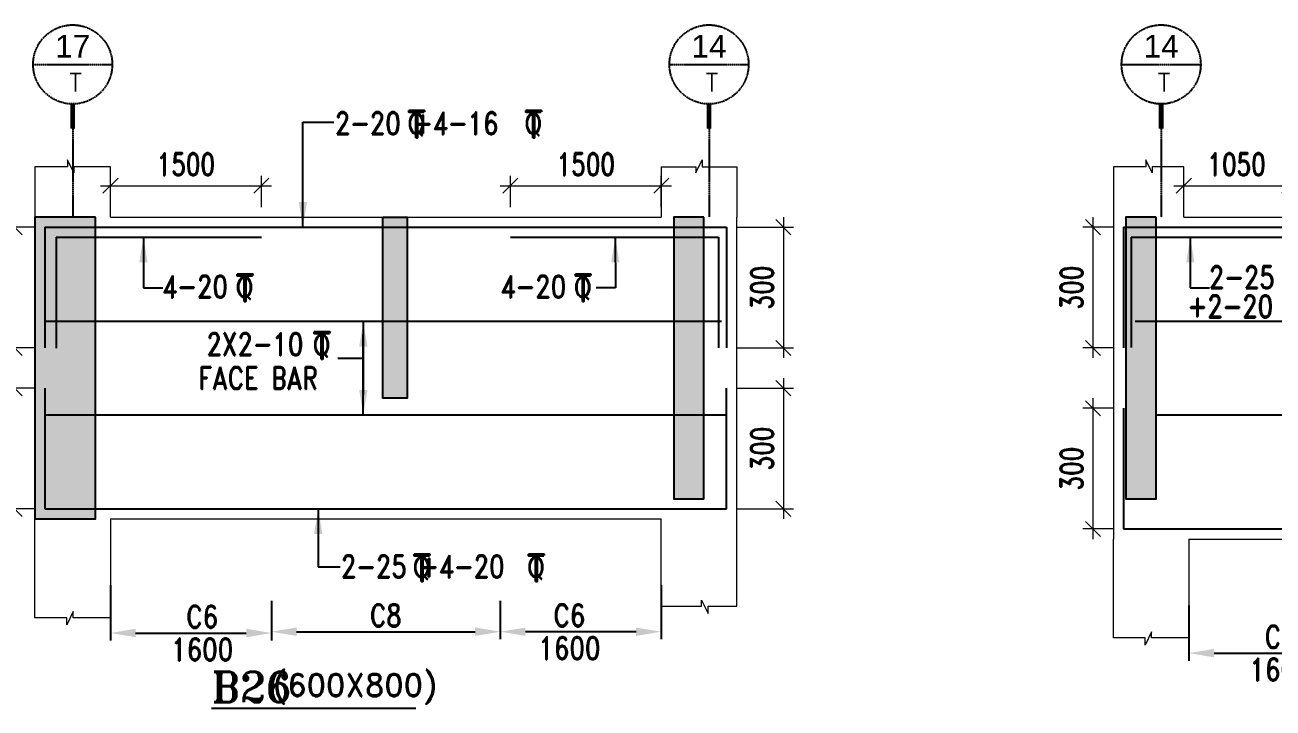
# Model space of a CAD drawing. Header units: millimetres. Extents: x 2061841 to 105821645, y -77612 to 48520811.
# Drawn here: x 2573880 to 2586286, y 21515 to 28305 of the extents above; entities that cross this region are included whole.
import ezdxf
from ezdxf.enums import TextEntityAlignment as Align

# ---------------------------------------------------------------- set-up
doc = ezdxf.new("R2010")
doc.units = ezdxf.units.MM
doc.header["$LTSCALE"] = 10
doc.header["$MEASUREMENT"] = 0
doc.linetypes.add('BASEMENT COLUMN SETTING OUT-PART 2_R4$0$CENTER', pattern=[2, 1.25, -0.25, 0.25, -0.25])
doc.linetypes.add('CENTER', pattern=[2, 1.25, -0.25, 0.25, -0.25])
for name, color, linetype in [('A-Grid-Tower', 8, 'CENTER'), ('BASEMENT COLUMN SETTING OUT-PART 2_R4$0$A-GRID-MAIN', 2, 'BASEMENT COLUMN SETTING OUT-PART 2_R4$0$CENTER'), ('BEAM', 4, 'Continuous'), ('BEAM HATCH', 252, 'Continuous'), ('LEADER', 3, 'Continuous'), ('REIN', 1, 'Continuous'), ('SHEET', 7, 'Continuous'), ('VIN_BEAM', 4, 'Continuous')]:
    doc.layers.add(name, color=color, linetype=linetype)
doc.layers.add('TEXT', color=2, linetype='Continuous', lineweight=25)
doc.layers.add('VIN_SLAB DIMENSION', color=3, linetype='Continuous', lineweight=13)
doc.styles.add('200', font='romand.shx', dxfattribs={"width": 0.8, "height": 225})
doc.styles.add('BASEMENT COLUMN SETTING OUT-PART 2_R4$0$MAS-TXTL', font='arial.ttf', dxfattribs={"height": 200})
doc.styles.add('BASEMENT COLUMN SETTING OUT-PART 2_R4$0$MAS-TXTS', font='romans.shx', dxfattribs={"width": 0.8, "height": 180})
doc.styles.add('PK', font='romand.shx', dxfattribs={"width": 0.7, "height": 225})
doc.styles.add('PRP 100', font='romand.shx', dxfattribs={"width": 0.75})
doc.styles.add('RD', font='romand.shx', dxfattribs={"width": 0.9, "height": 225})
doc.styles.add('ROMAND', font='romand', dxfattribs={"height": 200})
doc.styles.add('RT', font='romant.shx', dxfattribs={"height": 250})
doc.dimstyles.new('dim', dxfattribs={"dimtxt": 225, "dimasz": 150, "dimexe": 100, "dimexo": 100, "dimgap": 100, "dimtad": 1, "dimdec": 0, "dimlfac": -1, "dimrnd": 5, "dimdsep": 46, "dimtxsty": 'PRP 100', "dimblk": 'OBLIQUE', "dimcen": 1.5, "dimdle": 100, "dimclrd": 3, "dimclre": 3, "dimclrt": 2, "dimadec": 0, "dimazin": 0, "dimtfac": 1, "dimtdec": 0, "dimtix": 1, "dimtmove": 0, "dimatfit": 3, "dimldrblk": 'OBLIQUE', "dimfxl": 200, "dimlwd": -1, "dimlwe": -1, "dimarcsym": 0})
doc.dimstyles.new('GR', dxfattribs={"dimtxt": 225, "dimasz": 100, "dimexe": 50, "dimexo": 50, "dimgap": 40, "dimtad": 1, "dimdec": 0, "dimzin": 0, "dimdsep": 46, "dimtxsty": 'RD', "dimblk1": 'OBLIQUE', "dimblk2": 'OBLIQUE', "dimsah": 1, "dimcen": 0, "dimdle": 100, "dimclrd": 3, "dimclre": 3, "dimclrt": 2, "dimadec": 0, "dimazin": 0, "dimtfac": 1, "dimtdec": 0, "dimtix": 1, "dimtmove": 0, "dimatfit": 3, "dimfxl": 1, "dimtolj": 1, "dimtzin": 0, "dimarcsym": 0})
doc.dimstyles.new('GR2', dxfattribs={"dimtxt": 225, "dimasz": 100, "dimexe": 75, "dimexo": 75, "dimgap": 50, "dimtad": 1, "dimdec": 0, "dimdsep": 46, "dimtxsty": '200', "dimblk1": 'OBLIQUE', "dimblk2": 'OBLIQUE', "dimsah": 1, "dimcen": 50, "dimdle": 75, "dimclrd": 3, "dimclre": 3, "dimclrt": 2, "dimadec": 0, "dimazin": 0, "dimtfac": 1, "dimtdec": 0, "dimtix": 1, "dimtmove": 0, "dimatfit": 3, "dimldrblk": 'OBLIQUE', "dimfxl": 1, "dimtolj": 1, "dimtzin": 0, "dimarcsym": 0})

# ---------------------------------------------------------------- blocks, each defined once
blk = doc.blocks.new('_Oblique')
at = {"color": 0, "linetype": 'ByBlock', "lineweight": -2}
blk.add_line((-0.5, -0.5), (0.5, 0.5), dxfattribs=at)
blk = doc.blocks.new('*D2496')
at = {"layer": 'Defpoints', "color": 0, "transparency": 16777216}
for p in [(2586449, 26707), (2585399, 26395, 0), (2586449, 26395, 0)]:
    blk.add_point(p, dxfattribs=at)
at = {"layer": 'VIN_SLAB DIMENSION', "color": 3, "transparency": 16777216}
for p, q in [((2585399, 26495), (2585399, 26807)), ((2586449, 26495), (2586449, 26807)), ((2585299, 26707), (2586549, 26707))]:
    blk.add_line(p, q, dxfattribs=at)
at = {"layer": 'VIN_SLAB DIMENSION', "color": 3, "transparency": 16777216, "xscale": 150, "yscale": 150, "zscale": 150, "rotation": 180}
blk.add_blockref('_Oblique', (2585399, 26707), dxfattribs=at)
at = {"layer": 'VIN_SLAB DIMENSION', "color": 3, "transparency": 16777216, "xscale": 150, "yscale": 150, "zscale": 150}
blk.add_blockref('_Oblique', (2586449, 26707), dxfattribs=at)
at = {"layer": 'VIN_SLAB DIMENSION', "color": 2, "transparency": 16777216, "insert": (2585924, 26920), "char_height": 225, "attachment_point": 5, "style": 'PRP 100'}
blk.add_mtext('1050', dxfattribs=at)
blk = doc.blocks.new('OBLIQUE')
blk = doc.blocks.new('*D2456')
at = {"layer": 'Defpoints', "color": 0, "transparency": 16777216}
for p in [(2576230, 26707), (2574730, 26395, 0), (2576230, 26395, 0)]:
    blk.add_point(p, dxfattribs=at)
at = {"layer": 'VIN_SLAB DIMENSION', "color": 3, "transparency": 16777216}
for p, q in [((2574730, 26495), (2574730, 26807)), ((2576230, 26495), (2576230, 26807)), ((2574630, 26707), (2576330, 26707))]:
    blk.add_line(p, q, dxfattribs=at)
at = {"layer": 'VIN_SLAB DIMENSION', "color": 3, "transparency": 16777216, "xscale": 150, "yscale": 150, "zscale": 150, "rotation": 180}
blk.add_blockref('_Oblique', (2574730, 26707), dxfattribs=at)
at = {"layer": 'VIN_SLAB DIMENSION', "color": 3, "transparency": 16777216, "xscale": 150, "yscale": 150, "zscale": 150}
blk.add_blockref('_Oblique', (2576230, 26707), dxfattribs=at)
at = {"layer": 'VIN_SLAB DIMENSION', "color": 2, "transparency": 16777216, "insert": (2575480, 26920), "char_height": 225, "attachment_point": 5, "style": 'PRP 100'}
blk.add_mtext('1500', dxfattribs=at)
blk = doc.blocks.new('A$C33BE299A')
at = {"layer": 'SHEET', "color": 4, "style": 'ROMAND'}
for s, height, p in [('T', 170, (-16.2, 0)), ('Q', 125, (-14.4, 26.9))]:
    blk.add_text(s, height=height, dxfattribs=at).set_placement(p)
blk = doc.blocks.new('*D2451')
at = {"layer": 'Defpoints', "color": 0, "transparency": 16777216}
for p in [(2580205, 26707), (2578705, 26395, 0), (2580205, 26395, 0)]:
    blk.add_point(p, dxfattribs=at)
at = {"layer": 'VIN_SLAB DIMENSION', "color": 3, "transparency": 16777216}
for p, q in [((2578705, 26495), (2578705, 26807)), ((2580205, 26495), (2580205, 26807)), ((2578605, 26707), (2580305, 26707))]:
    blk.add_line(p, q, dxfattribs=at)
at = {"layer": 'VIN_SLAB DIMENSION', "color": 3, "transparency": 16777216, "xscale": 150, "yscale": 150, "zscale": 150, "rotation": 180}
blk.add_blockref('_Oblique', (2578705, 26707), dxfattribs=at)
at = {"layer": 'VIN_SLAB DIMENSION', "color": 3, "transparency": 16777216, "xscale": 150, "yscale": 150, "zscale": 150}
blk.add_blockref('_Oblique', (2580205, 26707), dxfattribs=at)
at = {"layer": 'VIN_SLAB DIMENSION', "color": 2, "transparency": 16777216, "insert": (2579455, 26920), "char_height": 225, "attachment_point": 5, "style": 'PRP 100'}
blk.add_mtext('1500', dxfattribs=at)
blk = doc.blocks.new('*D2291')
at = {"layer": 'BEAM', "color": 3, "lineweight": -2, "transparency": 16777216}
for p, q in [((2574730, 22735), (2574730, 22186)), ((2576330, 22580), (2576330, 22186)), ((2574980, 22261), (2576080, 22261))]:
    blk.add_line(p, q, dxfattribs=at)
at = {"layer": 'BEAM', "color": 3, "transparency": 16777216}
for points in [[(2574980, 22303), (2574980, 22219), (2574730, 22261)], [(2576080, 22303), (2576080, 22219), (2576330, 22261)]]:
    blk.add_solid(points, dxfattribs=at)
at = {"layer": 'Defpoints', "color": 0, "transparency": 16777216}
for p in [(2574730, 22810, 0), (2576330, 22655, 0), (2576330, 22261)]:
    blk.add_point(p, dxfattribs=at)
at = {"layer": 'BEAM', "color": 2, "transparency": 16777216, "char_height": 225, "attachment_point": 5, "style": '200'}
for s, insert in [('\\A1;C6', (2575642, 22423)), ('\\A1;1600', (2575642, 22098))]:
    blk.add_mtext(s, dxfattribs=dict(at, insert=insert))
blk = doc.blocks.new('*D2292')
at = {"layer": 'BEAM', "color": 3, "lineweight": -2, "transparency": 16777216}
for p, q in [((2580205, 22735), (2580205, 22199)), ((2578605, 22580), (2578605, 22199)), ((2579955, 22274), (2578855, 22274))]:
    blk.add_line(p, q, dxfattribs=at)
at = {"layer": 'BEAM', "color": 3, "transparency": 16777216}
for points in [[(2578855, 22315), (2578855, 22232), (2578605, 22274)], [(2579955, 22315), (2579955, 22232), (2580205, 22274)]]:
    blk.add_solid(points, dxfattribs=at)
at = {"layer": 'Defpoints', "color": 0, "transparency": 16777216}
for p in [(2580205, 22810, 0), (2578605, 22655, 0), (2578605, 22274)]:
    blk.add_point(p, dxfattribs=at)
at = {"layer": 'BEAM', "color": 2, "transparency": 16777216, "char_height": 225, "attachment_point": 5, "style": '200'}
for s, insert in [('\\A1;C6', (2579292, 22436)), ('\\A1;1600', (2579292, 22111))]:
    blk.add_mtext(s, dxfattribs=dict(at, insert=insert))
blk = doc.blocks.new('*D2293')
at = {"layer": 'BEAM', "color": 3, "lineweight": -2, "transparency": 16777216}
for p, q in [((2578605, 22580), (2578605, 22199)), ((2576330, 22505), (2576330, 22199)), ((2576580, 22274), (2578355, 22274))]:
    blk.add_line(p, q, dxfattribs=at)
at = {"layer": 'BEAM', "color": 3, "transparency": 16777216}
for points in [[(2576580, 22316), (2576580, 22232), (2576330, 22274)], [(2578355, 22316), (2578355, 22232), (2578605, 22274)]]:
    blk.add_solid(points, dxfattribs=at)
at = {"layer": 'Defpoints', "color": 0, "transparency": 16777216}
for p in [(2576330, 22580), (2578605, 22655, 14), (2578605, 22274)]:
    blk.add_point(p, dxfattribs=at)
at = {"layer": 'BEAM', "color": 2, "transparency": 16777216, "insert": (2577467, 22436), "char_height": 225, "attachment_point": 5, "style": '200'}
blk.add_mtext('\\A1;C8', dxfattribs=at)
blk = doc.blocks.new('*D2297')
at = {"layer": 'BEAM', "color": 3, "lineweight": -2, "transparency": 16777216}
for p, q in [((2585449, 22535), (2585449, 21986)), ((2587049, 22380), (2587049, 21986)), ((2585699, 22061), (2586799, 22061))]:
    blk.add_line(p, q, dxfattribs=at)
at = {"layer": 'BEAM', "color": 3, "transparency": 16777216}
for points in [[(2585699, 22103), (2585699, 22019), (2585449, 22061)], [(2586799, 22103), (2586799, 22019), (2587049, 22061)]]:
    blk.add_solid(points, dxfattribs=at)
at = {"layer": 'Defpoints', "color": 0, "transparency": 16777216}
for p in [(2585449, 22610, 0), (2587049, 22455, 0), (2587049, 22061)]:
    blk.add_point(p, dxfattribs=at)
at = {"layer": 'BEAM', "color": 2, "transparency": 16777216, "char_height": 225, "attachment_point": 5, "style": '200'}
for s, insert in [('\\A1;C6', (2586361, 22223)), ('\\A1;1600', (2586361, 21898))]:
    blk.add_mtext(s, dxfattribs=dict(at, insert=insert))
blk = doc.blocks.new('BASEMENT COLUMN SETTING OUT-PART 2_R4$0$GRID TARGET1')
blk.add_wipeout([(393, -655), (392, -641), (392, -628), (390, -614), (389, -600), (387, -587), (384, -573), (381, -560), (377, -547), (373, -534), (369, -521), (364, -508), (359, -495), (353, -483), (347, -471), (340, -459), (333, -447), (325, -435), (318, -424), (309, -413), (301, -403), (292, -392), (282, -382), (273, -373), (263, -363), (252, -354), (242, -346), (231, -337), (220, -330), (208, -322), (196, -315), (184, -308), (172, -302), (160, -296), (147, -291), (134, -286), (121, -282), (108, -278), (95, -274), (82, -271), (68, -268), (55, -266), (41, -265), (27, -263), (14, -263), (0, -262), (-14, -263), (-27, -263), (-41, -265), (-55, -266), (-68, -268), (-82, -271), (-95, -274), (-108, -278), (-121, -282), (-134, -286), (-147, -291), (-160, -296), (-172, -302), (-184, -308), (-196, -315), (-208, -322), (-220, -330), (-231, -337), (-242, -346), (-252, -354), (-263, -363), (-273, -373), (-282, -382), (-292, -392), (-301, -403), (-309, -413), (-318, -424), (-325, -435), (-333, -447), (-340, -459), (-347, -471), (-353, -483), (-359, -495), (-364, -508), (-369, -521), (-373, -534), (-377, -547), (-381, -560), (-384, -573), (-387, -587), (-389, -600), (-390, -614), (-392, -628), (-392, -641), (-393, -655), (-392, -669), (-392, -682), (-390, -696), (-389, -710), (-387, -723), (-384, -737), (-381, -750), (-377, -763), (-373, -776), (-369, -789), (-364, -802), (-359, -815), (-353, -827), (-347, -839), (-340, -851), (-333, -863), (-325, -875), (-318, -886), (-309, -897), (-301, -907), (-292, -918), (-282, -928), (-273, -937), (-263, -947), (-252, -956), (-242, -964), (-231, -973), (-220, -981), (-208, -988), (-196, -995), (-184, -1002), (-172, -1008), (-160, -1014), (-147, -1019), (-134, -1024), (-121, -1028), (-108, -1032), (-95, -1036), (-82, -1039), (-68, -1042), (-55, -1044), (-41, -1046), (-27, -1047), (-14, -1047), (0, -1048), (14, -1047), (27, -1047), (41, -1046), (55, -1044), (68, -1042), (82, -1039), (95, -1036), (108, -1032), (121, -1028), (134, -1024), (147, -1019), (160, -1014), (172, -1008), (184, -1002), (196, -995), (208, -988), (220, -981), (231, -973), (242, -964), (252, -956), (263, -947), (273, -937), (282, -928), (292, -918), (301, -907), (309, -897), (318, -886), (325, -875), (333, -863), (340, -851), (347, -839), (353, -827), (359, -815), (364, -802), (369, -789), (373, -776), (377, -763), (381, -750), (384, -737), (387, -723), (389, -710), (390, -696), (392, -682), (392, -669)])
blk.add_line((-393, -655), (393, -655))
at = {"const_width": 48.8}
blk.add_lwpolyline([(0, -1048), (0, -1292)], dxfattribs=at)
blk.add_circle((0, -655), 393)
for tag, height, style, p in [('AS', 225, 'BASEMENT COLUMN SETTING OUT-PART 2_R4$0$MAS-TXTL', (0, -586)), ('REF', 180, 'BASEMENT COLUMN SETTING OUT-PART 2_R4$0$MAS-TXTS', (29, -925))]:
    blk.add_attdef(tag, text='', height=height, dxfattribs=dict(style=style)).set_placement(p, align=Align.CENTER)
blk = doc.blocks.new('*D1508')
at = {"layer": 'Defpoints', "color": 0, "transparency": 16777216}
for p in [(2574079, 26295), (2573777, 25095), (2574079, 25095)]:
    blk.add_point(p, dxfattribs=at)
at = {"layer": 'VIN_SLAB DIMENSION', "color": 3, "transparency": 16777216}
for p, q in [((2573777, 26395), (2573777, 24995)), ((2573979, 26295), (2573677, 26295)), ((2573979, 25095), (2573677, 25095))]:
    blk.add_line(p, q, dxfattribs=at)
at = {"layer": 'VIN_SLAB DIMENSION', "color": 3, "transparency": 16777216, "xscale": 150, "yscale": 150, "zscale": 150}
for p, rotation in [((2573777, 26295), 90), ((2573777, 25095), 270)]:
    blk.add_blockref('_Oblique', p, dxfattribs=dict(at, rotation=rotation))
at = {"layer": 'VIN_SLAB DIMENSION', "color": 2, "transparency": 16777216, "insert": (2573565, 25695), "char_height": 225, "attachment_point": 5, "rotation": 90, "style": 'PRP 100'}
blk.add_mtext('300', dxfattribs=at)
blk = doc.blocks.new('*D1509')
at = {"layer": 'Defpoints', "color": 0, "transparency": 16777216}
for p in [(2574079, 24695), (2573777, 23495), (2574079, 23495)]:
    blk.add_point(p, dxfattribs=at)
at = {"layer": 'VIN_SLAB DIMENSION', "color": 3, "transparency": 16777216}
for p, q in [((2573979, 24695), (2573677, 24695)), ((2573777, 24795), (2573777, 23395)), ((2573979, 23495), (2573677, 23495))]:
    blk.add_line(p, q, dxfattribs=at)
at = {"layer": 'VIN_SLAB DIMENSION', "color": 3, "transparency": 16777216, "xscale": 150, "yscale": 150, "zscale": 150}
for p, rotation in [((2573777, 24695), 90), ((2573777, 23495), 270)]:
    blk.add_blockref('_Oblique', p, dxfattribs=dict(at, rotation=rotation))
at = {"layer": 'VIN_SLAB DIMENSION', "color": 2, "transparency": 16777216, "insert": (2573565, 24095), "char_height": 225, "attachment_point": 5, "rotation": 90, "style": 'PRP 100'}
blk.add_mtext('300', dxfattribs=at)
blk = doc.blocks.new('*D1510')
at = {"layer": 'Defpoints', "color": 0, "transparency": 16777216}
for p in [(2580854, 26295), (2580854, 25095), (2581419, 25095)]:
    blk.add_point(p, dxfattribs=at)
at = {"layer": 'VIN_SLAB DIMENSION', "color": 3, "transparency": 16777216}
for p, q in [((2581419, 26395), (2581419, 24995)), ((2580954, 26295), (2581519, 26295)), ((2580954, 25095), (2581519, 25095))]:
    blk.add_line(p, q, dxfattribs=at)
at = {"layer": 'VIN_SLAB DIMENSION', "color": 3, "transparency": 16777216, "xscale": 150, "yscale": 150, "zscale": 150}
for p, rotation in [((2581419, 26295), 90), ((2581419, 25095), 270)]:
    blk.add_blockref('_Oblique', p, dxfattribs=dict(at, rotation=rotation))
at = {"layer": 'VIN_SLAB DIMENSION', "color": 2, "transparency": 16777216, "insert": (2581207, 25695), "char_height": 225, "attachment_point": 5, "rotation": 90, "style": 'PRP 100'}
blk.add_mtext('300', dxfattribs=at)
blk = doc.blocks.new('*D1511')
at = {"layer": 'Defpoints', "color": 0, "transparency": 16777216}
for p in [(2580854, 24695), (2580854, 23495), (2581419, 23495)]:
    blk.add_point(p, dxfattribs=at)
at = {"layer": 'VIN_SLAB DIMENSION', "color": 3, "transparency": 16777216}
for p, q in [((2580954, 24695), (2581519, 24695)), ((2581419, 24795), (2581419, 23395)), ((2580954, 23495), (2581519, 23495))]:
    blk.add_line(p, q, dxfattribs=at)
at = {"layer": 'VIN_SLAB DIMENSION', "color": 3, "transparency": 16777216, "xscale": 150, "yscale": 150, "zscale": 150}
for p, rotation in [((2581419, 24695), 90), ((2581419, 23495), 270)]:
    blk.add_blockref('_Oblique', p, dxfattribs=dict(at, rotation=rotation))
at = {"layer": 'VIN_SLAB DIMENSION', "color": 2, "transparency": 16777216, "insert": (2581207, 24095), "char_height": 225, "attachment_point": 5, "rotation": 90, "style": 'PRP 100'}
blk.add_mtext('300', dxfattribs=at)
blk = doc.blocks.new('*D1512')
at = {"layer": 'Defpoints', "color": 0, "transparency": 16777216}
for p in [(2584798, 26295), (2584496, 25095), (2584798, 25095)]:
    blk.add_point(p, dxfattribs=at)
at = {"layer": 'VIN_SLAB DIMENSION', "color": 3, "transparency": 16777216}
for p, q in [((2584496, 26395), (2584496, 24995)), ((2584698, 26295), (2584396, 26295)), ((2584698, 25095), (2584396, 25095))]:
    blk.add_line(p, q, dxfattribs=at)
at = {"layer": 'VIN_SLAB DIMENSION', "color": 3, "transparency": 16777216, "xscale": 150, "yscale": 150, "zscale": 150}
for p, rotation in [((2584496, 26295), 90), ((2584496, 25095), 270)]:
    blk.add_blockref('_Oblique', p, dxfattribs=dict(at, rotation=rotation))
at = {"layer": 'VIN_SLAB DIMENSION', "color": 2, "transparency": 16777216, "insert": (2584284, 25695), "char_height": 225, "attachment_point": 5, "rotation": 90, "style": 'PRP 100'}
blk.add_mtext('300', dxfattribs=at)
blk = doc.blocks.new('*D1513')
at = {"layer": 'Defpoints', "color": 0, "transparency": 16777216}
for p in [(2584798, 24495), (2584496, 23295), (2584798, 23295)]:
    blk.add_point(p, dxfattribs=at)
at = {"layer": 'VIN_SLAB DIMENSION', "color": 3, "transparency": 16777216}
for p, q in [((2584496, 24595), (2584496, 23195)), ((2584698, 24495), (2584396, 24495)), ((2584698, 23295), (2584396, 23295))]:
    blk.add_line(p, q, dxfattribs=at)
at = {"layer": 'VIN_SLAB DIMENSION', "color": 3, "transparency": 16777216, "xscale": 150, "yscale": 150, "zscale": 150}
for p, rotation in [((2584496, 24495), 90), ((2584496, 23295), 270)]:
    blk.add_blockref('_Oblique', p, dxfattribs=dict(at, rotation=rotation))
at = {"layer": 'VIN_SLAB DIMENSION', "color": 2, "transparency": 16777216, "insert": (2584284, 23895), "char_height": 225, "attachment_point": 5, "rotation": 90, "style": 'PRP 100'}
blk.add_mtext('300', dxfattribs=at)

msp = doc.modelspace()

# ---------------------------------------------------------------- hatches: boundary and pattern name
at = {"layer": 'BEAM HATCH'}
for points in [[(2574579.6, 26395.4), (2573979.6, 26395.4), (2573979.6, 23395.4), (2574579.6, 23395.4)], [(2577438.5, 26395.4), (2577679.6, 26395.4), (2577679.6, 24595.4), (2577438.5, 24595.4)], [(2580629.6, 26395.4), (2580329.6, 26395.4), (2580329.6, 23595.4), (2580629.6, 23595.4)], [(2585123.7, 26395.4), (2584823.7, 26395.4), (2584823.7, 23595.4), (2585123.7, 23595.4)]]:
    msp.add_hatch(color=252, dxfattribs=at).paths.add_polyline_path(points)

# ---------------------------------------------------------------- linework, layer by layer
at = {"layer": 'A-Grid-Tower', "color": 6}
for p, q in [((2574354.6, 27275.8, 0), (2574354.6, 26395.4, 0)), ((2580679.6, 27275.8, 0), (2580679.6, 26395.4, 0)), ((2585173.7, 27275.8, 0), (2585173.7, 26395.4, 0))]:
    msp.add_line(p, q, dxfattribs=at)
at = {"layer": 'BEAM', "lineweight": 13}
for p, q in [((2574301.8, 26966, 0), (2574301.8, 26895.4, 0)), ((2574364.9, 26834.4, 0), (2574301.8, 26966, 0)), ((2580548.9, 26834.4, -103.1), (2580612.1, 26966, -103.1)), ((2580612.1, 26966, -103.1), (2580612.1, 26895.4, -103.1)), ((2585020.9, 26966, 0), (2585020.9, 26895.4, 0)), ((2585084.1, 26834.4, 0), (2585020.9, 26966, 0)), ((2573979.6, 26895.4, 0), (2573979.6, 26395.4, 0)), ((2574301.8, 26895.4, 0), (2573979.6, 26895.4, 51.6)), ((2574364.9, 26895.4, 0), (2574364.9, 26834.4, 0)), ((2574729.6, 26895.4, 430), (2574364.9, 26895.4, 0)), ((2574729.6, 26395.4, 51.6), (2574729.6, 26895.4, 51.6)), ((2580204.6, 26895.4, -51.6), (2580204.6, 26395.4, -51.6)), ((2580204.6, 26895.4, -51.6), (2580548.9, 26895.4, -103.1)), ((2580548.9, 26895.4, -103.1), (2580548.9, 26834.4, -103.1)), ((2580612.1, 26895.4, -103.1), (2580954.6, 26895.4, 51.6)), ((2580954.6, 26895.4, 0), (2580954.6, 26395.4, 0)), ((2584698.7, 26895.4, 0), (2584698.7, 26395.4, 0)), ((2585020.9, 26895.4, 0), (2584698.7, 26895.4, 51.6)), ((2585084.1, 26895.4, 0), (2585084.1, 26834.4, 0)), ((2585399.3, 26895.4, 378.4), (2585084.1, 26895.4, 0)), ((2585399.3, 26395.4, 0), (2585399.3, 26895.4, 0)), ((2573979.6, 26395.4, 51.6), (2573979.6, 23395.4, 51.6)), ((2574729.6, 26395.4, 51.6), (2580204.6, 26395.4, -51.6)), ((2580954.6, 22526.4, 0), (2580954.6, 26395.4, 0)), ((2584698.7, 26395.4, 51.6), (2584698.7, 23195.4, 0)), ((2585399.3, 26395.4, 0), (2591273.7, 26395.4, 0)), ((2573979.6, 22412.5, 0), (2573979.6, 23395.4, 0)), ((2574729.6, 23395.4, 51.6), (2580204.6, 23395.4, -51.6)), ((2574729.6, 23395.4, 51.6), (2574729.6, 22412.5, 51.6)), ((2580204.6, 22526.4, -51.6), (2580204.6, 23395.4, -51.6)), ((2584698.7, 22212.5, 0), (2584698.7, 23195.4, 0)), ((2585448.7, 23195.4, 51.6), (2591273.7, 23195.4, 0)), ((2585448.7, 23195.4, 51.6), (2585448.7, 22212.5, 51.6)), ((2580606.4, 22526.4, -103.1), (2580606.4, 22587.3, -103.1)), ((2580606.4, 22587.3, -103.1), (2580669.5, 22455.7, -103.1)), ((2574359.4, 22473.4, 0), (2574296.3, 22341.8, 0)), ((2574359.4, 22412.5, 0), (2574359.4, 22473.4, 0)), ((2580204.6, 22526.4, -51.6), (2580606.4, 22526.4, -103.1)), ((2580669.5, 22526.4, -103.1), (2580954.6, 22526.4, 51.6)), ((2580669.5, 22455.7, -103.1), (2580669.5, 22526.4, -103.1)), ((2574296.3, 22412.5, 0), (2573979.6, 22412.5, 51.6)), ((2574296.3, 22341.8, 0), (2574296.3, 22412.5, 0)), ((2574729.6, 22412.5, 474.3), (2574359.4, 22412.5, 0)), ((2585015.4, 22212.5, 0), (2584698.7, 22212.5, 51.6)), ((2585078.5, 22273.4, 0), (2585015.4, 22141.8, 0)), ((2585015.4, 22141.8, 0), (2585015.4, 22212.5, 0)), ((2585078.5, 22212.5, 0), (2585078.5, 22273.4, 0)), ((2585448.7, 22212.5, 474.3), (2585078.5, 22212.5, 0))]:
    msp.add_line(p, q, dxfattribs=at)
at = {"layer": 'LEADER', "color": 3}
msp.add_line((2577243, 24988.7, 51.6), (2576988.8, 24988.7, 51.6), dxfattribs=at)
at = {"layer": 'REIN'}
for p, q in [((2574078.8, 26295.4, 51.6), (2577869.4, 26295.4, 51.6)), ((2574078.8, 26295.4, 51.6), (2574078.8, 25095.4, 51.6)), ((2574189.2, 26195.4, 51.6), (2576229.6, 26195.4, 51.6)), ((2574189.2, 26195.4, 51.6), (2574189.2, 25093.6, 51.6)), ((2577869.4, 26295.4, 51.6), (2580854, 26295.4, 0)), ((2578704.6, 26195.4, -51.6), (2580772.7, 26195.4, 0)), ((2580772.7, 26195.4, 0), (2580772.7, 25095.4, 0)), ((2580854, 26295.4, 0), (2580854, 25095.4, 0)), ((2584797.9, 26295.4, 51.6), (2588588.5, 26295.4, 51.6)), ((2584797.9, 26295.4, 51.6), (2584797.9, 25095.4, 51.6)), ((2584876.3, 26195.4, 51.6), (2587196.7, 26195.4, 0)), ((2584876.3, 26195.4, 51.6), (2584876.3, 25098, 51.6)), ((2574078.8, 25362.1, 53.3), (2580803.9, 25362.1, 0)), ((2584913.9, 25362.1, 51.6), (2591993.9, 25362.1, -0.5)), ((2574078.8, 24695.4, 51.6), (2574078.8, 23495.4, 51.6)), ((2580854, 23495.4, 0), (2580854, 24695.4, 0)), ((2584797.9, 24495.4, 51.6), (2584797.9, 23295.4, 51.6)), ((2574078.8, 24428.7, 51.6), (2580854, 24428.7, 0)), ((2585135.1, 24428.7, 51.6), (2591993.9, 24428.7, -0.2)), ((2574078.8, 23495.4, 51.6), (2580854, 23495.4, 0)), ((2584797.9, 23295.4, 51.6), (2591993.9, 23295.4, 0))]:
    msp.add_line(p, q, dxfattribs=at)
at = {"layer": 'VIN_BEAM', "elevation": 0}
for points in [[(2574579.6, 26395.4), (2573979.6, 26395.4), (2573979.6, 23395.4), (2574579.6, 23395.4)], [(2577438.5, 26395.4), (2577679.6, 26395.4), (2577679.6, 24595.4), (2577438.5, 24595.4)], [(2580629.6, 26395.4), (2580329.6, 26395.4), (2580329.6, 23595.4), (2580629.6, 23595.4)], [(2585123.7, 26395.4), (2584823.7, 26395.4), (2584823.7, 23595.4), (2585123.7, 23595.4)]]:
    msp.add_lwpolyline(points, close=True, dxfattribs=at)

# ---------------------------------------------------------------- block references
at = {"layer": 'TEXT', "color": 1, "xscale": 1.600000001490116, "yscale": 1.600000001490116, "zscale": 1.600000001490116}
for p in [(2577699.2, 27181.6, 243709.9), (2578861.2, 27181.6, 243709.9), (2575991.6, 25555.4, 243709.9), (2579353.7, 25555.4, 243709.9), (2576757.2, 24983.1, 243709.9), (2577752.2, 22772.4, 243709.9), (2578888, 22772.4, 243709.9)]:
    msp.add_blockref('A$C33BE299A', p, dxfattribs=at)

# ---------------------------------------------------------------- texts
at = {"layer": 'TEXT', "color": 2, "style": 'PK', "width": 0.8}
for s, p in [('2-20 +4-16', (2576960.3, 27215, 51.4)), ('4-20', (2575242.4, 25591.3, 51.6)), ('4-20', (2578604.5, 25591.3, 51.6)), ('2-25', (2585648.2, 25684.5, 51.6)), ('+2-20', (2585438.5, 25394.9, 51.6)), ('2X2-10', (2575683, 25019.7, 51.6)), ('FACE BAR', (2575602.9, 24683.5, 51.6))]:
    msp.add_text(s, height=225, dxfattribs=at).set_placement(p)
msp.add_text('2-25 +4-20', height=225, rotation=0, dxfattribs=at).set_placement((2577020.2, 22809.8, 51.6))
at = {"layer": 'TEXT', "color": 1, "style": 'RT'}
msp.add_text('%%UB26      ', height=300, dxfattribs=at).set_placement((2576751.2, 21725.2, 51.6), align=Align.MIDDLE_CENTER)
at = {"layer": 'TEXT', "color": 2, "style": 'RD'}
msp.add_text('(600X800)', height=225, dxfattribs=at).set_placement((2576352.5, 21631.2, 51.6))

# ---------------------------------------------------------------- dimensions: what is measured, and where the dimension line sits
at = {"layer": 'BEAM'}
for base, p1, p2, picture, middle in [((2576329.6, 22260.9, 51.6), (2574729.6, 22810.1, 51.6), (2576329.6, 22655.1, 51.6), '*D2291', (2575642.4, 22260.9, 51.6)), ((2587048.7, 22060.9, 51.6), (2585448.7, 22610.1, 51.6), (2587048.7, 22455.1, 51.6), '*D2297', (2586361.5, 22060.9, 51.6))]:
    dim = msp.add_linear_dim(base=base, p1=p1, p2=p2, text='C6\\X1600', dimstyle='GR2', override={"dimasz": 250, "dimtxsty": '200', "dimldrblk": 'OBLIQUE'}, dxfattribs=at)
    dim.commit()
    dim.dimension.update_dxf_attribs({"geometry": picture, "text_midpoint": middle, "dimtype": 160})
dim = msp.add_linear_dim(base=(2578604.6, 22273.6, -51.6), p1=(2580204.6, 22810.4, -51.6), p2=(2578604.6, 22655.1, -51.6), angle=180, text='C6\\X1600', dimstyle='GR2', override={"dimasz": 250, "dimtxsty": '200', "dimldrblk": 'OBLIQUE'}, dxfattribs=at)
dim.commit()
dim.dimension.update_dxf_attribs({"geometry": '*D2292', "text_midpoint": (2579291.8, 22273.6, -51.6), "dimtype": 160})
dim = msp.add_linear_dim(base=(2578604.6, 22274, 51.6), p1=(2576329.6, 22580.1, 51.6), p2=(2578604.6, 22655.1, 65.6), text='C8', dimstyle='GR2', override={"dimasz": 250, "dimtxsty": '200', "dimldrblk": 'OBLIQUE'}, dxfattribs=at)
dim.commit()
dim.dimension.update_dxf_attribs({"geometry": '*D2293', "text_midpoint": (2577467.1, 22436.5, 51.6)})
at = {"layer": 'VIN_SLAB DIMENSION'}
for base, p1, p2, picture, middle in [((2576229.6, 26707.1, 51.6), (2574729.6, 26395.4, 51.6), (2576229.6, 26395.4, 51.6), '*D2456', (2575479.6, 26919.6, 51.6)), ((2580204.6, 26707.1, -51.6), (2578704.6, 26395.4, -51.6), (2580204.6, 26395.4, -51.6), '*D2451', (2579454.6, 26919.6, -51.6)), ((2586449.3, 26707.1, 0), (2585399.3, 26395.4, 0), (2586449.3, 26395.4, 0), '*D2496', (2585924.3, 26919.6, 0))]:
    dim = msp.add_linear_dim(base=base, p1=p1, p2=p2, dimstyle='dim', dxfattribs=at)
    dim.commit()
    dim.dimension.update_dxf_attribs({"geometry": picture, "text_midpoint": middle})
for base, p1, p2, picture, middle in [((2573777.1, 25095.4, 51.6), (2574078.8, 26295.4, 51.6), (2574078.8, 25095.4, 51.6), '*D1508', (2573564.6, 25695.4, 51.6)), ((2581419.4, 25095.4, 0), (2580854, 26295.4, 0), (2580854, 25095.4, 0), '*D1510', (2581206.9, 25695.4, 0)), ((2584496.3, 25095.4, 51.6), (2584797.9, 26295.4, 51.6), (2584797.9, 25095.4, 51.6), '*D1512', (2584283.8, 25695.4, 51.6)), ((2573777.1, 23495.4, 51.6), (2574078.8, 24695.4, 51.6), (2574078.8, 23495.4, 51.6), '*D1509', (2573564.6, 24095.4, 51.6)), ((2581419.4, 23495.4, 0), (2580854, 24695.4, 0), (2580854, 23495.4, 0), '*D1511', (2581206.9, 24095.4, 0)), ((2584496.3, 23295.4, 51.6), (2584797.9, 24495.4, 51.6), (2584797.9, 23295.4, 51.6), '*D1513', (2584283.8, 23895.4, 51.6))]:
    dim = msp.add_linear_dim(base=base, p1=p1, p2=p2, angle=90, text='300', dimstyle='dim', override={"dimtxsty": 'PRP 100', "dimldrblk": 'OBLIQUE'}, dxfattribs=at)
    dim.commit()
    dim.dimension.update_dxf_attribs({"geometry": picture, "text_midpoint": middle})

# ---------------------------------------------------------------- leaders
at = {"layer": 'LEADER', "color": 3}
for points in [[(2576643, 26295.1, 51.6), (2576643, 27337.6, 51.6), (2576950.5, 27337.6, 51.6)], [(2575057.6, 26195.4, 51.6), (2575057.6, 25692.6, 51.6), (2575249.6, 25692.6, 51.6)], [(2579747.9, 26195.4, 51.6), (2579748.5, 25692.6, 51.6), (2579556.5, 25692.6, 51.6)], [(2585463.4, 26195.4, 51.6), (2585463.4, 25692.6, 51.6), (2585655.4, 25692.6, 51.6)], [(2577243, 25356.9, 51.6), (2577243, 24626.1, 51.6)], [(2577243, 24426.9, 51.6), (2577243, 25229.8, 51.6)], [(2576795.3, 23495.4, 51.6), (2576795.3, 22918.2, 51.6), (2577013.3, 22918.2, 51.6)]]:
    msp.add_leader(points, dimstyle='GR', override={"dimasz": 250}, dxfattribs=at)

# ---------------------------------------------------------------- next in the draw order: block references
at = {"layer": 'BASEMENT COLUMN SETTING OUT-PART 2_R4$0$A-GRID-MAIN', "color": 240, "true_color": 0xed1f24}
for p, values in [((2574354.6, 28567.6, 0), {'REF': 'T', 'AS': '17'}), ((2580679.6, 28567.6, 0), {'REF': 'T', 'AS': '14'}), ((2585173.7, 28567.6, 0), {'REF': 'T', 'AS': '14'})]:
    msp.add_blockref('BASEMENT COLUMN SETTING OUT-PART 2_R4$0$GRID TARGET1', p, dxfattribs=at).add_auto_attribs(values)

doc.saveas('drawing.dxf')
